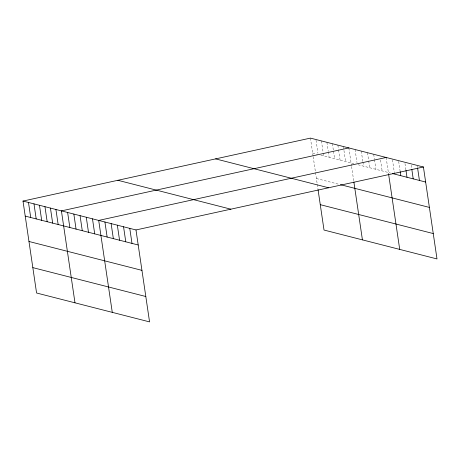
<?xml version="1.0" encoding="UTF-8"?>
<svg xmlns="http://www.w3.org/2000/svg" width="460" height="460" viewBox="0 0 460 460"><rect width="100%" height="100%" fill="white"/><g stroke="black" fill="none" stroke-linecap="round" stroke-linejoin="round"><path stroke-width="0.34" stroke-dasharray="2.3 1.72" d="M312.662 153.151L317.463 154.376M320.89 155.256L353.838 163.679M357.978 164.737L390.431 173.035M316.411 178.526L339.733 184.489M417.312 166.094L417.513 167.463M411.2 165.186L411.7 168.607M404.984 163.599L405.99 170.436M398.671 161.328L400.079 170.896M392.455 159.741L394.369 172.724M386.141 157.464L388.568 173.914M380.529 159.977L382.145 170.913M373.71 154.29L374.417 159.074M374.52 159.758L375.929 169.326M367.5 152.697L368.609 160.218M368.707 160.902L369.719 167.739M361.284 151.11L362.796 161.362M362.9 162.046L363.503 166.146M355.068 149.523L356.989 162.506M348.853 147.93L351.492 165.79M351.595 166.497L353.78 181.297M343.367 146.527L345.586 161.569M337.881 145.124L338.485 149.23M338.589 149.914L340.101 160.166M332.39 143.721L333.402 150.558M333.5 151.242L334.61 158.763M326.905 142.318L328.216 151.208M328.319 151.892L329.124 157.36M321.413 140.915L323.133 152.536M323.23 153.22L323.639 155.957M316.031 140.196L317.946 153.186M310.442 138.109L313.076 155.969M313.179 156.67L317.935 188.847"/><path stroke-width="0.69" d="M23 201.066L135.982 229.954L149.558 321.891L36.576 293.003L23 201.066L310.442 138.109L423.424 166.997L437 258.934L324.018 230.046L318.032 189.531M348.853 147.93L61.416 210.887L74.991 302.824M386.141 157.464L98.699 220.42L112.274 312.357M135.982 229.954L423.424 166.997M392.501 173.564L425.644 182.039M340.417 184.661L429.393 207.414M215.585 158.884L328.566 187.772M320.269 204.671L433.251 233.559M117.858 180.291L230.839 209.179M25.219 216.102L138.207 244.99M28.968 241.477L141.95 270.365M32.827 267.622L145.814 296.51M417.611 168.142L419.428 180.446M411.803 169.291L413.218 178.859M405.99 170.436L407.002 177.272M400.183 171.58L400.786 175.68M388.568 173.914L399.717 249.4M353.884 182.005L362.428 239.867M129.772 228.367L131.991 243.403M123.556 226.774L125.775 241.81M117.34 225.187L119.56 240.223M111.124 223.6L113.35 238.636M104.914 222.007L107.134 237.049M92.483 218.833L94.708 233.87M86.273 217.241L88.492 232.283M80.057 215.654L82.277 230.69M73.841 214.067L76.061 229.103M67.626 212.474L69.851 227.516M55.925 209.484L58.15 224.52M50.439 208.081L52.658 223.117M44.953 206.678L47.173 221.714M39.462 205.275L41.682 220.311M33.977 203.872L36.196 218.908M28.485 202.469L30.711 217.505"/></g></svg>
